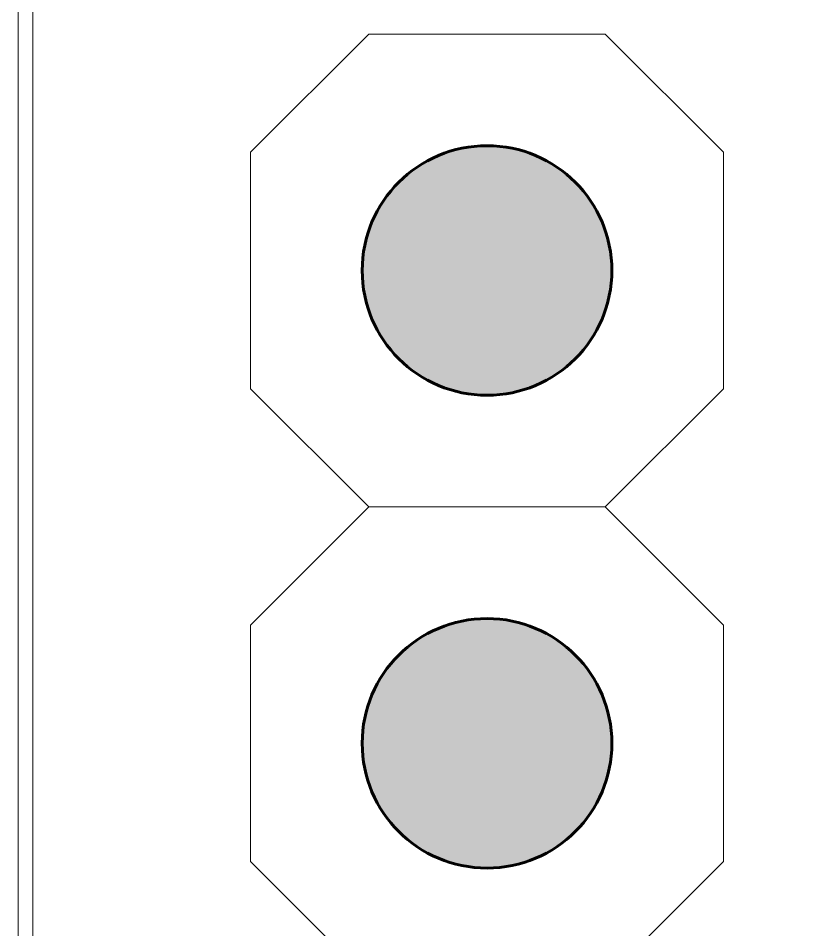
# Model space of a CAD drawing. Header units: inches. Extents: x 3.6 to 56.9, y 3.5 to 76.6.
# Drawn here: x 3.636 to 7.854, y 45.109 to 50.005 of the extents above; entities that cross this region are included whole.
import ezdxf

# ---------------------------------------------------------------- set-up
doc = ezdxf.new("R2010")
doc.units = ezdxf.units.IN
doc.header["$MEASUREMENT"] = 0
for name, color, linetype in [('board', 7, 'Continuous'), ('copper', 7, 'Continuous'), ('mask', 7, 'Continuous'), ('silk', 7, 'Continuous')]:
    doc.layers.add(name, color=color, linetype=linetype)

msp = doc.modelspace()

# ---------------------------------------------------------------- hatches: boundary and pattern name
at = {"layer": 'mask', "true_color": 0xffffff}
h = msp.add_hatch(color=7, dxfattribs=at)
edge = h.paths.add_edge_path()
edge.add_spline(control_points=[(6.1536, 47.98), (5.7834, 47.98), (5.4833, 48.2801), (5.4833, 48.6503), (5.4833, 49.0204), (5.7834, 49.3205), (6.1536, 49.3205), (6.5238, 49.3205), (6.8239, 49.0204), (6.8239, 48.6503), (6.8239, 48.2801), (6.5238, 47.98), (6.1536, 47.98)], knot_values=[0, 0, 0, 0, 1, 1, 1, 2, 2, 2, 3, 3, 3, 4, 4, 4, 4], degree=3, periodic=1)
h = msp.add_hatch(color=7, dxfattribs=at)
edge = h.paths.add_edge_path()
edge.add_spline(control_points=[(6.1536, 45.44), (5.7834, 45.44), (5.4833, 45.7401), (5.4833, 46.1103), (5.4833, 46.4804), (5.7834, 46.7805), (6.1536, 46.7805), (6.5238, 46.7805), (6.8239, 46.4804), (6.8239, 46.1103), (6.8239, 45.7401), (6.5238, 45.44), (6.1536, 45.44)], knot_values=[0, 0, 0, 0, 1, 1, 1, 2, 2, 2, 3, 3, 3, 4, 4, 4, 4], degree=3, periodic=1)

# ---------------------------------------------------------------- linework, layer by layer
at = {"layer": 'board', "color": 7, "lineweight": 20, "true_color": 0xffffff}
msp.add_lwpolyline([(3.6364, 60.5691), (56.8332, 60.5691), (56.8332, 3.7723), (3.6364, 3.7723), (3.6364, 60.5691)], dxfattribs=at)
msp.add_open_spline([(56.8521, 12.1646), (56.8521, 12.1646), (55.3337, 10.6434), (55.3337, 10.6434), (55.3337, 10.6434), (43.9474, 10.6434), (43.9474, 10.6434), (43.9474, 10.6434), (41.4173, 8.1094), (41.4173, 8.1094), (41.4173, 8.1094), (8.7761, 8.1094), (8.7761, 8.1094), (8.7761, 8.1094), (6.246, 10.6434), (6.246, 10.6434), (6.246, 10.6434), (4.7111, 10.6434), (4.7111, 10.6434), (4.2186, 10.5873), (3.7727, 10.9401), (3.7148, 11.4312), (3.7074, 11.4979), (3.7074, 11.5709), (3.7148, 11.6404), (3.7148, 11.6404), (3.7148, 75.5088), (3.7148, 75.5088), (3.6569, 76.0016), (4.0097, 76.4482), (4.5011, 76.5061), (4.5706, 76.5142), (4.6408, 76.5142), (4.7114, 76.5061), (4.7114, 76.5061), (55.8558, 76.5061), (55.8558, 76.5061), (56.3487, 76.5636), (56.7949, 76.2104), (56.8521, 75.7176), (56.8602, 75.6481), (56.8602, 75.5779), (56.8521, 75.5088), (56.8521, 75.5088), (56.8521, 12.1646), (56.8521, 12.1646)], degree=3, knots=[0, 0, 0, 0, 1, 1, 1, 2, 2, 2, 3, 3, 3, 4, 4, 4, 5, 5, 5, 6, 6, 6, 7, 7, 7, 8, 8, 8, 9, 9, 9, 10, 10, 10, 11, 11, 11, 12, 12, 12, 13, 13, 13, 14, 14, 14, 15, 15, 15, 15], dxfattribs=at)
at = {"layer": 'copper', "color": 7, "lineweight": 30, "true_color": 0xffffff}
for points in [[(6.1536, 47.98), (5.7834, 47.98), (5.4833, 48.2801), (5.4833, 48.6503), (5.4833, 49.0205), (5.7834, 49.3205), (6.1536, 49.3205), (6.5238, 49.3205), (6.8239, 49.0205), (6.8239, 48.6503), (6.8239, 48.2801), (6.5238, 47.98), (6.1536, 47.98)], [(6.1536, 45.44), (5.7834, 45.44), (5.4833, 45.7401), (5.4833, 46.1103), (5.4833, 46.4804), (5.7834, 46.7805), (6.1536, 46.7805), (6.5238, 46.7805), (6.8239, 46.4804), (6.8239, 46.1103), (6.8239, 45.7401), (6.5238, 45.44), (6.1536, 45.44)]]:
    msp.add_open_spline(points, degree=3, knots=[0, 0, 0, 0, 1, 1, 1, 2, 2, 2, 3, 3, 3, 4, 4, 4, 4], dxfattribs=at)
at = {"layer": 'mask', "lineweight": 0}
for points in [[(6.1536, 47.98), (5.7834, 47.98), (5.4833, 48.2801), (5.4833, 48.6503), (5.4833, 49.0204), (5.7834, 49.3205), (6.1536, 49.3205), (6.5238, 49.3205), (6.8239, 49.0204), (6.8239, 48.6503), (6.8239, 48.2801), (6.5238, 47.98), (6.1536, 47.98)], [(6.1536, 45.44), (5.7834, 45.44), (5.4833, 45.7401), (5.4833, 46.1103), (5.4833, 46.4804), (5.7834, 46.7805), (6.1536, 46.7805), (6.5238, 46.7805), (6.8239, 46.4804), (6.8239, 46.1103), (6.8239, 45.7401), (6.5238, 45.44), (6.1536, 45.44)]]:
    msp.add_open_spline(points, degree=3, knots=[0, 0, 0, 0, 1, 1, 1, 2, 2, 2, 3, 3, 3, 4, 4, 4, 4], dxfattribs=at)
at = {"layer": 'mask', "color": 7, "lineweight": 60, "true_color": 0xffffff}
for points in [[(6.1536, 47.98), (5.7834, 47.98), (5.4833, 48.2801), (5.4833, 48.6503), (5.4833, 49.0205), (5.7834, 49.3205), (6.1536, 49.3205), (6.5238, 49.3205), (6.8239, 49.0205), (6.8239, 48.6503), (6.8239, 48.2801), (6.5238, 47.98), (6.1536, 47.98)], [(6.1536, 45.44), (5.7834, 45.44), (5.4833, 45.7401), (5.4833, 46.1103), (5.4833, 46.4804), (5.7834, 46.7805), (6.1536, 46.7805), (6.5238, 46.7805), (6.8239, 46.4804), (6.8239, 46.1103), (6.8239, 45.7401), (6.5238, 45.44), (6.1536, 45.44)]]:
    msp.add_open_spline(points, degree=3, knots=[0, 0, 0, 0, 1, 1, 1, 2, 2, 2, 3, 3, 3, 4, 4, 4, 4], dxfattribs=at)
at = {"layer": 'silk', "color": 7, "lineweight": 20, "true_color": 0xffffff}
msp.add_lwpolyline([(3.6364, 60.5691), (56.8332, 60.5691), (56.8332, 3.7723), (3.6364, 3.7723), (3.6364, 60.5691)], dxfattribs=at)
at = {"layer": 'silk', "color": 7, "lineweight": 15, "true_color": 0xffffff}
for points in [[(5.519, 49.9203), (4.8836, 49.2853)], [(6.7886, 49.9203), (5.519, 49.9203)], [(7.4236, 49.2853), (6.7886, 49.9203)], [(4.8836, 48.0153), (4.8836, 49.2853)], [(7.4236, 49.2853), (7.4236, 48.0153)], [(5.519, 47.3801), (4.8836, 48.0153)], [(7.4236, 48.0153), (6.7886, 47.3801)], [(4.8836, 46.7453), (5.519, 47.3801)], [(6.7886, 47.3801), (5.519, 47.3801)], [(6.7886, 47.3801), (7.4236, 46.7453)], [(4.8836, 45.4753), (4.8836, 46.7453)], [(7.4236, 46.7453), (7.4236, 45.4753)], [(5.519, 44.8403), (4.8836, 45.4753)], [(7.4236, 45.4753), (6.7886, 44.8403)]]:
    msp.add_lwpolyline(points, dxfattribs=at)
at = {"layer": 'silk', "lineweight": 0}
for points in [[(6.1536, 47.98), (5.7834, 47.98), (5.4833, 48.2801), (5.4833, 48.6503), (5.4833, 49.0204), (5.7834, 49.3205), (6.1536, 49.3205), (6.5238, 49.3205), (6.8239, 49.0204), (6.8239, 48.6503), (6.8239, 48.2801), (6.5238, 47.98), (6.1536, 47.98)], [(6.1536, 45.44), (5.7834, 45.44), (5.4833, 45.7401), (5.4833, 46.1103), (5.4833, 46.4804), (5.7834, 46.7805), (6.1536, 46.7805), (6.5238, 46.7805), (6.8239, 46.4804), (6.8239, 46.1103), (6.8239, 45.7401), (6.5238, 45.44), (6.1536, 45.44)]]:
    msp.add_open_spline(points, degree=3, knots=[0, 0, 0, 0, 1, 1, 1, 2, 2, 2, 3, 3, 3, 4, 4, 4, 4], dxfattribs=at)
at = {"layer": 'silk', "color": 18, "lineweight": 60, "true_color": 0x000000}
for points in [[(6.1536, 47.98), (5.7834, 47.98), (5.4833, 48.2801), (5.4833, 48.6503), (5.4833, 49.0205), (5.7834, 49.3205), (6.1536, 49.3205), (6.5238, 49.3205), (6.8239, 49.0205), (6.8239, 48.6503), (6.8239, 48.2801), (6.5238, 47.98), (6.1536, 47.98)], [(6.1536, 45.44), (5.7834, 45.44), (5.4833, 45.7401), (5.4833, 46.1103), (5.4833, 46.4804), (5.7834, 46.7805), (6.1536, 46.7805), (6.5238, 46.7805), (6.8239, 46.4804), (6.8239, 46.1103), (6.8239, 45.7401), (6.5238, 45.44), (6.1536, 45.44)]]:
    msp.add_open_spline(points, degree=3, knots=[0, 0, 0, 0, 1, 1, 1, 2, 2, 2, 3, 3, 3, 4, 4, 4, 4], dxfattribs=at)

doc.saveas('drawing.dxf')
